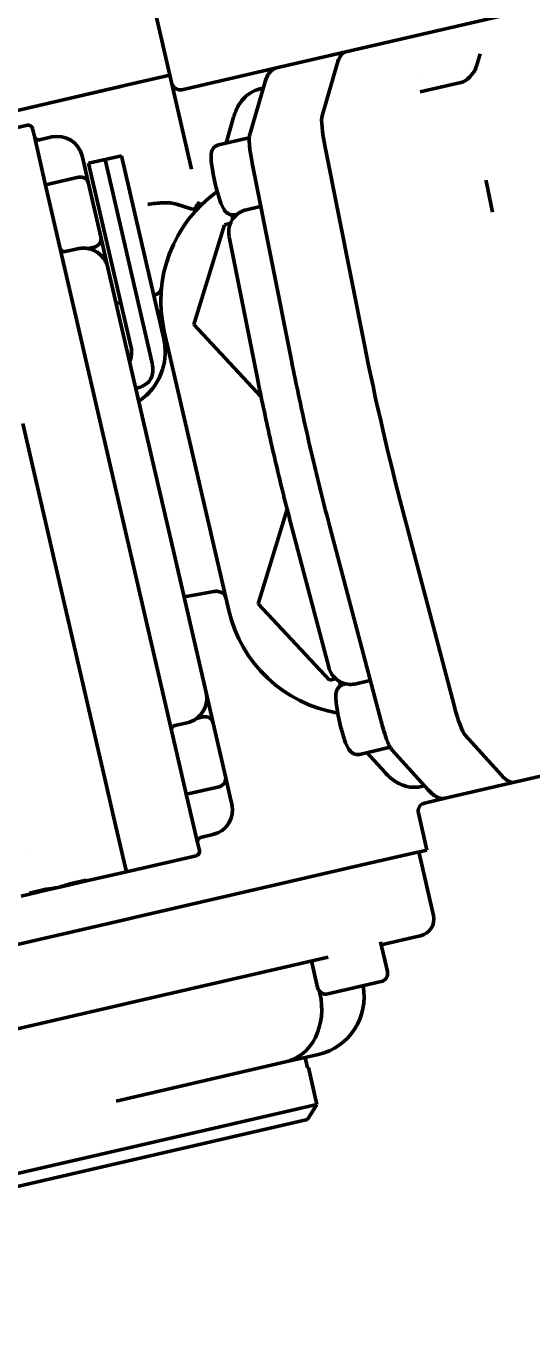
# Model space of a CAD drawing. Header units: inches. Extents: x 11 to 1621, y 11 to 1332.
# Drawn here: x 1261.83 to 1264.19, y 299.28 to 305.45 of the extents above; entities that cross this region are included whole.
import ezdxf

# ---------------------------------------------------------------- set-up
doc = ezdxf.new("R2010")
doc.units = ezdxf.units.IN
doc.header["$LTSCALE"] = 48
doc.header["$MEASUREMENT"] = 0
doc.layers.add('Dimension (ANSI)', color=7, linetype='Continuous', lineweight=25)
doc.layers.add('Visible (ANSI)', color=7, linetype='Continuous', lineweight=50)
doc.styles.add('Dimension Text', font='tahoma.ttf')
doc.dimstyles.new('ELC FT', dxfattribs={"dimscale": 48, "dimtxt": 0.12, "dimasz": 0.098425, "dimexe": 0.05, "dimexo": 0.1, "dimgap": 0.031496, "dimtad": 1, "dimdec": 5, "dimzin": 3, "dimdsep": 46, "dimlunit": 4, "dimtxsty": 'Dimension Text', "dimcen": 0.09, "dimdle": 0.5, "dimclrd": 5, "dimclre": 5, "dimclrt": 256, "dimadec": 1, "dimazin": 3, "dimtfac": 0.833333, "dimtofl": 0, "dimtmove": 0, "dimatfit": 3, "dimfxl": 0, "dimfrac": 2, "dimtolj": 1, "dimtzin": 0, "dimlwd": 25, "dimlwe": 25, "dimarcsym": 0})

# ---------------------------------------------------------------- blocks, each defined once
blk = doc.blocks.new('*D39')
at = {"layer": 'Defpoints', "color": 0, "linetype": 'Continuous', "transparency": 16777216}
for p in [(1445.072, 324.1902), (1247.197, 313.6302), (1445.072, 253.6927)]:
    blk.add_point(p, dxfattribs=at)
at = {"layer": 'Dimension (ANSI)', "color": 5, "linetype": 'Continuous', "lineweight": 25, "transparency": 16777216}
for p, q in [((1445.072, 319.3902), (1445.072, 251.2927)), ((1247.197, 308.8302), (1247.197, 251.2927)), ((1251.9214, 253.6927), (1440.3476, 253.6927))]:
    blk.add_line(p, q, dxfattribs=at)
at = {"layer": 'Dimension (ANSI)', "color": 5, "linetype": 'Continuous', "transparency": 16777216}
for points in [[(1251.9214, 254.4801), (1251.9214, 252.9053), (1247.197, 253.6927)], [(1440.3476, 254.4801), (1440.3476, 252.9053), (1445.072, 253.6927)]]:
    blk.add_solid(points, dxfattribs=at)
at = {"layer": 'Dimension (ANSI)', "linetype": 'Continuous', "lineweight": 25, "transparency": 16777216, "insert": (1346.1345, 258.8408), "char_height": 5.76, "attachment_point": 5, "style": 'Dimension Text'}
blk.add_mtext('\\A1;16\'-5 7/8"', dxfattribs=at)

msp = doc.modelspace()

# ---------------------------------------------------------------- linework, layer by layer
at = {"layer": 'Visible (ANSI)'}
for p, q in [((1262.500831, 305.218205), (1262.394555, 305.678538)), ((1264.438442, 305.584727), (1263.321531, 305.326868)), ((1263.321531, 305.326868), (1262.998252, 305.252233)), ((1263.948639, 305.317687), (1263.932023, 305.260433)), ((1262.556904, 305.15034), (1262.998252, 305.252233)), ((1263.281164, 305.270367), (1263.21099, 305.028561)), ((1263.21099, 305.028561), (1263.281164, 305.270367)), ((1262.309026, 305.173924), (1260.206375, 304.688489)), ((1262.270665, 305.165067), (1260.206375, 304.688489)), ((1262.500831, 305.218205), (1262.309026, 305.173924)), ((1262.602141, 304.779381), (1262.500831, 305.218205)), ((1262.943862, 305.182673), (1262.873688, 304.940866)), ((1262.936456, 305.157155), (1262.920882, 305.153559)), ((1263.669611, 305.139743), (1263.859775, 305.183646)), ((1263.671695, 305.205681), (1263.671694, 305.205681)), ((1261.509183, 304.908454), (1261.835251, 304.983733)), ((1262.79819, 305.021242), (1262.763046, 304.900141)), ((1261.85886, 304.968981), (1261.869085, 304.92469)), ((1261.918535, 304.710501), (1261.869085, 304.92469)), ((1261.891325, 304.915867), (1261.948867, 304.929152)), ((1262.8713, 304.925134), (1262.727741, 304.891991)), ((1263.225351, 304.881126), (1263.408978, 303.958202)), ((1263.408978, 303.958202), (1263.225351, 304.881126)), ((1262.090519, 304.840638), (1262.099698, 304.800877)), ((1262.120364, 304.711361), (1262.099698, 304.800877)), ((1262.120787, 304.806243), (1262.197509, 304.823956)), ((1262.120787, 304.806243), (1262.318283, 303.950793)), ((1262.274231, 304.841669), (1262.197509, 304.823956)), ((1262.417146, 303.872603), (1262.197509, 304.823956)), ((1262.471727, 303.986218), (1262.274231, 304.841669)), ((1262.886211, 304.798848), (1263.069838, 303.875924)), ((1261.919703, 304.70544), (1262.073147, 304.740866)), ((1261.918535, 304.710501), (1261.948273, 304.581692)), ((1262.120364, 304.711361), (1262.177931, 304.462014)), ((1263.98548, 304.684731), (1264.006825, 304.577449)), ((1262.600016, 304.594046), (1262.531683, 304.614937)), ((1262.9158, 304.602061), (1262.858751, 304.58889)), ((1262.159856, 303.665222), (1261.948273, 304.581692)), ((1262.816119, 304.568946), (1262.80302, 304.565922)), ((1262.754868, 304.519248), (1262.611985, 304.0519)), ((1262.783108, 304.525768), (1262.754868, 304.519248)), ((1262.790134, 304.52739), (1262.790122, 304.527387)), ((1262.793979, 304.532824), (1262.793978, 304.532845)), ((1262.211142, 304.318161), (1262.177931, 304.462014)), ((1262.77742, 304.46305), (1262.909233, 303.800546)), ((1262.06949, 304.406675), (1262.011948, 304.39339)), ((1262.117697, 304.407703), (1262.148426, 304.414797)), ((1262.360731, 303.670218), (1262.211142, 304.318161)), ((1262.431244, 304.191998), (1262.424574, 304.190458)), ((1262.27113, 304.155033), (1262.249933, 304.150139)), ((1262.463879, 304.077735), (1262.463877, 304.077735)), ((1262.611985, 304.0519), (1262.926726, 303.714381)), ((1262.474385, 304.020133), (1262.775501, 302.715858)), ((1262.341367, 303.754094), (1262.343384, 303.754559)), ((1262.159856, 303.665222), (1262.337221, 302.896969)), ((1262.360731, 303.670218), (1262.519957, 302.980537)), ((1261.99298, 302.812897), (1261.813599, 303.58988)), ((1261.99298, 302.812897), (1261.813599, 303.58988)), ((1263.04803, 303.188959), (1262.9131, 302.747625)), ((1263.588359, 303.181219), (1263.8279, 302.271204)), ((1263.8279, 302.271204), (1263.588359, 303.181219)), ((1263.070079, 303.103846), (1263.242025, 302.450625)), ((1263.247473, 303.106501), (1263.487014, 302.196486)), ((1262.669546, 302.332594), (1262.519957, 302.980537)), ((1262.548805, 301.980499), (1262.337221, 302.896969)), ((1262.204564, 301.896427), (1261.99298, 302.812897)), ((1261.99298, 302.812897), (1262.204564, 301.896427)), ((1262.9131, 302.747625), (1263.246394, 302.390211)), ((1263.246394, 302.390211), (1263.274635, 302.396731)), ((1263.370293, 302.373157), (1263.427342, 302.386328)), ((1262.702757, 302.18874), (1262.669546, 302.332594)), ((1263.323233, 302.372394), (1263.310134, 302.36937)), ((1262.624811, 302.21115), (1262.65554, 302.218245)), ((1262.523491, 302.177657), (1262.581032, 302.190942)), ((1262.702757, 302.18874), (1262.760324, 301.939393)), ((1263.528972, 302.076444), (1263.385413, 302.043301)), ((1263.879623, 302.132395), (1264.048696, 301.945823)), ((1264.048696, 301.945823), (1263.879623, 302.132395)), ((1263.420718, 302.051452), (1263.505392, 301.958013)), ((1263.538015, 302.063351), (1263.707088, 301.876779)), ((1262.548805, 301.980499), (1262.578543, 301.85169)), ((1262.237606, 301.753306), (1262.204564, 301.896427)), ((1262.237606, 301.753306), (1262.204564, 301.896427)), ((1262.577375, 301.856751), (1262.730819, 301.892176)), ((1262.78099, 301.849878), (1262.760324, 301.939393)), ((1263.689245, 301.896468), (1263.673671, 301.892872)), ((1264.109745, 301.912736), (1263.786466, 301.838102)), ((1264.258932, 301.947179), (1264.109745, 301.912736)), ((1262.627993, 301.637501), (1262.578543, 301.85169)), ((1262.78099, 301.849878), (1262.79017, 301.810117)), ((1263.689958, 301.815821), (1263.786466, 301.838102)), ((1263.660766, 301.769118), (1263.700717, 301.596074)), ((1263.689956, 301.815819), (1263.689958, 301.81582)), ((1262.287055, 301.539117), (1262.237606, 301.753306)), ((1262.237606, 301.753306), (1262.287055, 301.539117)), ((1262.644114, 301.65518), (1262.701655, 301.668465)), ((1261.831241, 301.588731), (1261.831242, 301.588731)), ((1262.627993, 301.637501), (1262.638218, 301.59321)), ((1263.424454, 301.532293), (1263.650724, 301.584532)), ((1263.652451, 301.584931), (1263.650724, 301.584532)), ((1263.656923, 301.585963), (1263.652451, 301.584931)), ((1263.656923, 301.585963), (1263.659491, 301.586556)), ((1263.700717, 301.596074), (1263.659491, 301.586556)), ((1263.730992, 301.289919), (1263.662356, 301.587217)), ((1262.297397, 301.494323), (1262.287055, 301.539117)), ((1262.287055, 301.539117), (1262.297397, 301.494323)), ((1262.297397, 301.494323), (1262.623466, 301.569602)), ((1263.424454, 301.532293), (1263.283415, 301.499732)), ((1263.283415, 301.499732), (1263.424454, 301.532293)), ((1262.111193, 301.451334), (1262.297397, 301.494323)), ((1263.283415, 301.499732), (1262.353166, 301.284967)), ((1261.844202, 301.394394), (1261.921893, 301.41233)), ((1261.845232, 301.389932), (1261.922923, 301.407869)), ((1261.921893, 301.41233), (1261.922923, 301.407869)), ((1261.922923, 301.407869), (1261.978328, 301.42066)), ((1261.978179, 301.421306), (1261.978328, 301.42066)), ((1261.978328, 301.42066), (1262.033503, 301.433398)), ((1262.032473, 301.437859), (1262.110163, 301.455796)), ((1262.033503, 301.433398), (1262.032473, 301.437859)), ((1262.033503, 301.433398), (1262.111193, 301.451334)), ((1262.110163, 301.455796), (1262.111193, 301.451334)), ((1261.806579, 301.381009), (1261.845232, 301.389932)), ((1261.844202, 301.394394), (1261.845232, 301.389932)), ((1261.556908, 301.101136), (1262.315311, 301.276227)), ((1262.327616, 301.279068), (1262.315311, 301.276227)), ((1262.327616, 301.279068), (1262.345999, 301.283312)), ((1262.345999, 301.283312), (1262.353166, 301.284967)), ((1263.484371, 301.166295), (1263.51625, 301.028212)), ((1263.668723, 301.194732), (1263.487467, 301.152885)), ((1263.668723, 301.194732), (1263.671983, 301.195484)), ((1263.239421, 301.09562), (1262.421382, 300.90676)), ((1263.161398, 301.077607), (1263.190181, 300.952933)), ((1263.486745, 300.980995), (1263.237398, 300.923429)), ((1261.623536, 300.722563), (1262.421382, 300.90676)), ((1263.201078, 300.925145), (1263.19849, 300.936356)), ((1263.040782, 300.605298), (1262.382805, 300.453392)), ((1263.193987, 300.640668), (1263.040782, 300.605298)), ((1263.143445, 300.578492), (1263.132375, 300.626444)), ((1263.143445, 300.578492), (1263.147516, 300.579432)), ((1263.18737, 300.406808), (1263.147516, 300.579432)), ((1262.249347, 300.422581), (1262.382805, 300.453392)), ((1260.924069, 299.884284), (1263.18737, 300.406808)), ((1263.143113, 300.335982), (1263.18737, 300.406808)), ((1260.994895, 299.840027), (1263.143113, 300.335982))]:
    msp.add_line(p, q, dxfattribs=at)
for centre, radius, start, end in [((1262.548048, 305.188701), 0.03937, 193.0013642, 283), ((1261.839679, 304.964552), 0.019685, 13, 103), ((1261.886897, 304.935048), 0.019685, 193, 283), ((1261.975436, 304.814069), 0.11811, 13, 103), ((1262.082003, 304.702505), 0.03937, 13.000202, 103), ((1263.088162, 304.161834), 0.629921, 125.5970027, 193), ((1262.611526, 304.631696), 0.03937, 253, 315.4100354), ((1262.13957, 304.453158), 0.03937, 283, 12.999798), ((1262.00752, 304.412571), 0.019685, 193, 283), ((1262.422387, 304.230359), 0.03937, 283, 354.1234964), ((1262.2032, 303.924224), 0.275591, 342.627757, 13), ((1262.2032, 303.924224), 0.11811, 348.7048111, 13), ((1262.2032, 303.924224), 0.275591, 303.4647686, 313.372243), ((1263.389277, 302.857559), 0.629921, 193, 260.4029973), ((1262.664396, 302.179884), 0.03937, 13.000202, 103), ((1262.527919, 302.158477), 0.019685, 103, 193), ((1262.721963, 301.930537), 0.03937, 283, 12.999798), ((1262.675086, 301.783548), 0.11811, 283, 13), ((1262.648542, 301.636), 0.019685, 103, 192.9988844), ((1262.619037, 301.588782), 0.019685, 283, 13), ((1263.65427, 301.272207), 0.07874, 283, 13), ((1263.477889, 301.019356), 0.03937, 283.000202, 13), ((1263.228542, 300.96179), 0.03937, 193, 282.999798), ((1263.131993, 300.909195), 0.275591, 283, 10.9532869)]:
    msp.add_arc(centre, radius, start, end, dxfattribs=at)
for centre, major_axis, ratio, start_param, end_param in [((1263.715638, 303.619802), (-0.394107, 1.707066), 0.13052619, 0, 0.22959015), ((1263.715638, 303.619802), (-0.394107, 1.707066), 0.13052619, 0, 0.22959015), ((1263.969833, 305.24946), (-0.03781, 0.010973), 0.9654291, 0, 0.00003406), ((1263.259808, 304.843104), (-0.044282, 0.191805), 0.13052619, 0.22959015, 1.34120617), ((1263.259808, 304.843104), (-0.044282, 0.191805), 0.13052619, 0.22959015, 1.34120617), ((1263.715638, 303.619802), (-0.394107, 1.707066), 0.13052619, 1.34120617, 1.80038648), ((1263.715638, 303.619802), (0.394107, -1.707066), 0.13052619, 4.48279883, 4.94197913), ((1262.716894, 302.761468), (0.042976, 0.018981), 0.91468713, 6.11020883, 6.47348321), ((1263.842201, 302.320483), (0.044282, -0.191805), 0.13052619, 4.94197913, 6.05359515), ((1263.842201, 302.320483), (0.044282, -0.191805), 0.13052619, 4.94197913, 6.05359515), ((1263.715638, 303.619802), (0.394107, -1.707066), 0.13052619, 6.05359515, 6.28318531), ((1263.715638, 303.619802), (0.394107, -1.707066), 0.13052619, 6.05359515, 6.28318531), ((1261.411674, 304.030261), (0.600661, -2.601749), 0.58715438, 6.22462154, 6.26092198), ((1261.345516, 304.007161), (0.598946, -2.594319), 0.5855501, 0.02229529, 0.05864763), ((1262.978787, 300.873825), (0.061994, -0.268527), 0.82781551, 0, 1.57079633)]:
    msp.add_ellipse(centre, major_axis=major_axis, ratio=ratio, start_param=start_param, end_param=end_param, dxfattribs=at)
for points, knots in [([(1262.998252, 305.252233), (1262.992631, 305.250935), (1262.987265, 305.248626), (1262.977599, 305.242494), (1262.973289, 305.238698), (1262.965595, 305.230091), (1262.962197, 305.225276), (1262.95604, 305.214729), (1262.95328, 305.208991), (1262.948234, 305.19656), (1262.945949, 305.189866), (1262.943862, 305.182673)], [3.141592654, 3.141592654, 3.141592654, 3.141592654, 3.187510684, 3.187510684, 3.233428715, 3.233428715, 3.279346746, 3.279346746, 3.325264776, 3.325264776, 3.371182807, 3.371182807, 3.371182807, 3.371182807]), ([(1263.859775, 305.183646), (1263.86026, 305.183758), (1263.86077, 305.183886), (1263.861777, 305.184158), (1263.862284, 305.184306), (1263.86337, 305.184641), (1263.863947, 305.184832), (1263.865316, 305.185307), (1263.866078, 305.185594), (1263.868034, 305.18637), (1263.869145, 305.186856), (1263.872242, 305.188289), (1263.874021, 305.189225), (1263.879314, 305.192196), (1263.882304, 305.194189), (1263.891713, 305.200973), (1263.896775, 305.205631), (1263.912932, 305.222149), (1263.92008, 305.233279), (1263.928312, 305.24964), (1263.93057, 305.255425), (1263.932023, 305.260432)], [0, 0, 0, 0, 0.003924668, 0.003924668, 0.007963289, 0.007963289, 0.013027731, 0.013027731, 0.02071461, 0.02071461, 0.034123835, 0.034123835, 0.060868624, 0.060868624, 0.120497131, 0.120497131, 0.266921424, 0.266921424, 0.652762044, 0.652762044, 0.881685583, 0.881685583, 0.881685583, 0.881685583]), ([(1262.920882, 305.153559), (1262.90436, 305.149745), (1262.888671, 305.142892), (1262.86226, 305.126135), (1262.85147, 305.116395), (1262.833993, 305.096844), (1262.827212, 305.087003), (1262.815997, 305.067792), (1262.811555, 305.058384), (1262.803995, 305.039762), (1262.800887, 305.030536), (1262.79819, 305.021242)], [3.141592654, 3.141592654, 3.141592654, 3.141592654, 3.187510684, 3.187510684, 3.233428715, 3.233428715, 3.279346746, 3.279346746, 3.325264776, 3.325264776, 3.371182807, 3.371182807, 3.371182807, 3.371182807]), ([(1262.873688, 304.940866), (1262.871953, 304.934888), (1262.87141, 304.929061), (1262.870918, 304.915333), (1262.871115, 304.907557), (1262.872256, 304.890032), (1262.873207, 304.880301), (1262.875812, 304.85922), (1262.877467, 304.847874), (1262.881399, 304.824058), (1262.883676, 304.81159), (1262.886211, 304.798848)], [3.37118281, 3.37118281, 3.37118281, 3.37118281, 3.59350601, 3.59350601, 3.81582921, 3.81582921, 4.03815242, 4.03815242, 4.26047562, 4.26047562, 4.48279883, 4.48279883, 4.48279883, 4.48279883]), ([(1262.80302, 304.565922), (1262.798372, 304.564849), (1262.793564, 304.564635), (1262.784553, 304.565585), (1262.780474, 304.566821), (1262.77291, 304.570028), (1262.769794, 304.572079), (1262.763728, 304.576735), (1262.76135, 304.57926), (1262.75529, 304.586374), (1262.752776, 304.590548), (1262.746145, 304.602541), (1262.74255, 304.610804), (1262.734299, 304.632198), (1262.729742, 304.645876), (1262.721341, 304.674155), (1262.717493, 304.688432), (1262.710416, 304.717303), (1262.707179, 304.731872), (1262.701535, 304.760246), (1262.699133, 304.774035), (1262.695353, 304.800017), (1262.69401, 304.812087), (1262.692593, 304.835604), (1262.691804, 304.845026), (1262.696184, 304.861896), (1262.697237, 304.865255), (1262.701337, 304.873348), (1262.704375, 304.878285), (1262.713772, 304.886217), (1262.718519, 304.889116), (1262.725198, 304.891339), (1262.726463, 304.891696), (1262.727741, 304.891991)], [0, 0, 0, 0, 0.04496292, 0.04496292, 0.09445953, 0.09445953, 0.15706397, 0.15706397, 0.24638153, 0.24638153, 0.42867802, 0.42867802, 0.74283728, 0.74283728, 1.12758082, 1.12758082, 1.46775559, 1.46775559, 1.80070812, 1.80070812, 2.13506021, 2.13506021, 2.48187562, 2.48187562, 2.8964631, 2.8964631, 2.98654821, 2.98654821, 3.07471311, 3.07471311, 3.12922665, 3.12922665, 3.14159265, 3.14159265, 3.14159265, 3.14159265]), ([(1262.397721, 304.614724), (1262.420221, 304.617468), (1262.444528, 304.620494), (1262.490856, 304.622165), (1262.512887, 304.620684), (1262.531683, 304.614937)], [0, 0, 0, 0, 0.172720482, 0.172720482, 0.345440965, 0.345440965, 0.345440965, 0.345440965]), ([(1262.615149, 304.592493), (1262.619065, 304.597875), (1262.622935, 304.603258), (1262.630255, 304.613637), (1262.633116, 304.617782), (1262.635828, 304.621754), (1262.636647, 304.622964), (1262.637465, 304.624179), (1262.6375, 304.624229)], [-0.0913896256, -0.0913896256, -0.0913896256, -0.0913896256, -0.0437291131, -0.0437291131, 0, 0, 0.0003030606, 0.0005998028, 0.0005998028, 0.0005998028, 0.0005998028]), ([(1262.9158, 304.602061), (1262.917846, 304.602533), (1262.919793, 304.603362), (1262.922594, 304.605069), (1262.923609, 304.605868), (1262.924451, 304.606654)], [3.1415926536, 3.1415926536, 3.1415926536, 3.1415926536, 3.1848344641, 3.1848344641, 3.2168715009, 3.2168715009, 3.2168715009, 3.2168715009]), ([(1262.776967, 304.465507), (1262.774492, 304.479597), (1262.774616, 304.494213), (1262.780797, 304.522539), (1262.787026, 304.536695), (1262.804134, 304.559339), (1262.814385, 304.568723), (1262.836035, 304.581703), (1262.8472, 304.586223), (1262.858751, 304.58889)], [0.006686894, 0.006686894, 0.006686894, 0.006686894, 0.137090393, 0.137090393, 0.268477273, 0.268477273, 0.378731685, 0.378731685, 0.469597905, 0.469597905, 0.469597905, 0.469597905]), ([(1262.793105, 304.544494), (1262.792721, 304.54892), (1262.792257, 304.553664), (1262.791489, 304.560723), (1262.791254, 304.562811), (1262.791005, 304.564941)], [0.745400599, 0.745400599, 0.745400599, 0.745400599, 0.83088237, 0.83088237, 0.865680359, 0.865680359, 0.865680359, 0.865680359]), ([(1262.06949, 304.406675), (1262.076633, 304.408324), (1262.083975, 304.409309), (1262.091389, 304.409602), (1262.095096, 304.409749), (1262.098821, 304.409722), (1262.102548, 304.409519), (1262.106275, 304.409315), (1262.109921, 304.408948), (1262.113717, 304.408374), (1262.114328, 304.408282), (1262.11494, 304.408184), (1262.115553, 304.408082), (1262.122543, 304.406912), (1262.129579, 304.40508), (1262.136523, 304.402546), (1262.143604, 304.399963), (1262.150591, 304.396652), (1262.157308, 304.392579), (1262.157756, 304.392308), (1262.158266, 304.391993), (1262.158648, 304.391755), (1262.164756, 304.387938), (1262.170877, 304.383326), (1262.176748, 304.377833), (1262.182207, 304.372725), (1262.187453, 304.366854), (1262.192214, 304.360179), (1262.192413, 304.3599), (1262.192611, 304.35962), (1262.192808, 304.359339), (1262.192887, 304.359226), (1262.192966, 304.359112), (1262.193045, 304.358998), (1262.193124, 304.358885), (1262.193238, 304.35872), (1262.193282, 304.358656), (1262.196103, 304.354566), (1262.199389, 304.349269), (1262.202591, 304.342574), (1262.205794, 304.335879), (1262.208921, 304.327779), (1262.211142, 304.318161)], [0, 0, 0, 0, 0.125, 0.125, 0.125, 0.1875, 0.1875, 0.1875, 0.25, 0.25, 0.25, 0.2600687, 0.2600687, 0.2600687, 0.375, 0.375, 0.375, 0.4921875, 0.4921875, 0.4921875, 0.5, 0.5, 0.5, 0.625, 0.625, 0.625, 0.74124457, 0.74124457, 0.74124457, 0.74609375, 0.74609375, 0.74609375, 0.74804688, 0.74804688, 0.74804688, 0.75, 0.75, 0.75, 0.875, 0.875, 0.875, 1, 1, 1, 1]), ([(1262.319022, 303.90109), (1262.317656, 303.894246), (1262.315671, 303.887468), (1262.312858, 303.880344), (1262.312656, 303.879843), (1262.312451, 303.879343)], [-0.2192874122, -0.2192874122, -0.2192874122, -0.2192874122, -0.1646279913, -0.1646279913, -0.160482277, -0.160482277, -0.160482277, -0.160482277]), ([(1262.419635, 303.860875), (1262.419256, 303.862836), (1262.418858, 303.864795), (1262.418028, 303.868704), (1262.417595, 303.870656), (1262.417146, 303.872603)], [-0.0304557855, -0.0304557855, -0.0304557855, -0.0304557855, -0.0152278774, -0.0152278774, 0, 0, 0, 0]), ([(1263.069838, 303.875924), (1263.079935, 303.825174), (1263.090459, 303.773956), (1263.112272, 303.671011), (1263.12356, 303.619285), (1263.146808, 303.515758), (1263.158767, 303.463958), (1263.183256, 303.360717), (1263.195785, 303.309277), (1263.221307, 303.207189), (1263.234301, 303.156541), (1263.247473, 303.106501)], [4.482798827, 4.482798827, 4.482798827, 4.482798827, 4.574634888, 4.574634888, 4.66647095, 4.66647095, 4.758307011, 4.758307011, 4.850143072, 4.850143072, 4.941979134, 4.941979134, 4.941979134, 4.941979134]), ([(1262.419635, 303.860875), (1262.421978, 303.848768), (1262.422213, 303.836046), (1262.418096, 303.813872), (1262.414549, 303.804317), (1262.403719, 303.786947), (1262.396702, 303.779559), (1262.37856, 303.766076), (1262.366975, 303.760678), (1262.355017, 303.757463)], [0, 0, 0, 0, 0.093988099, 0.093988099, 0.171664013, 0.171664013, 0.249329006, 0.249329006, 0.34371396, 0.34371396, 0.34371396, 0.34371396]), ([(1262.392458, 303.723895), (1262.409138, 303.739653), (1262.42425, 303.757918), (1262.449573, 303.798441), (1262.459367, 303.820034), (1262.466219, 303.841938)], [0, 0, 0, 0, 0.182151197, 0.182151197, 0.364333505, 0.364333505, 0.364333505, 0.364333505]), ([(1262.343384, 303.754559), (1262.345331, 303.755009), (1262.347275, 303.755475), (1262.351152, 303.756443), (1262.353087, 303.756944), (1262.355017, 303.757463)], [-0.0304567069, -0.0304567069, -0.0304567069, -0.0304567069, -0.0152288688, -0.0152288688, -0.000001, -0.000001, -0.000001, -0.000001]), ([(1262.909233, 303.800546), (1262.91838, 303.754572), (1262.927911, 303.708186), (1262.947663, 303.61497), (1262.957883, 303.568139), (1262.97893, 303.474416), (1262.989756, 303.427523), (1263.011925, 303.334058), (1263.023268, 303.287487), (1263.046379, 303.195046), (1263.058147, 303.149177), (1263.070079, 303.103846)], [4.482798827, 4.482798827, 4.482798827, 4.482798827, 4.574634888, 4.574634888, 4.66647095, 4.66647095, 4.758307011, 4.758307011, 4.850143072, 4.850143072, 4.941979134, 4.941979134, 4.941979134, 4.941979134]), ([(1262.70524, 302.803814), (1262.706735, 302.804098), (1262.708248, 302.804402), (1262.71062, 302.804902), (1262.711472, 302.805087), (1262.712701, 302.80536), (1262.713077, 302.805444), (1262.71375, 302.805597), (1262.714048, 302.805665), (1262.714345, 302.805734)], [0.000001, 0.000001, 0.000001, 0.000001, 0.0119368303, 0.0119368303, 0.0186069898, 0.0186069898, 0.0215417778, 0.0215417778, 0.0238697102, 0.0238697102, 0.0238697102, 0.0238697102]), ([(1262.714345, 302.805734), (1262.715896, 302.806092), (1262.717475, 302.806226), (1262.721485, 302.806123), (1262.723931, 302.805648), (1262.72939, 302.804263), (1262.733118, 302.803027), (1262.736979, 302.801662)], [0, 0, 0, 0, 0.0121248033, 0.0121248033, 0.0307964597, 0.0307964597, 0.0565628272, 0.0565628272, 0.0565628272, 0.0565628272]), ([(1263.370293, 302.373157), (1263.36002, 302.370785), (1263.349391, 302.369859), (1263.328829, 302.370907), (1263.31866, 302.372955), (1263.299262, 302.379784), (1263.289938, 302.384816), (1263.272542, 302.397775), (1263.264624, 302.406105), (1263.250848, 302.425885), (1263.245449, 302.437834), (1263.242111, 302.450322)], [0, 0, 0, 0, 0.080817734, 0.080817734, 0.163113143, 0.163113143, 0.251891199, 0.251891199, 0.352744392, 0.352744392, 0.470591431, 0.470591431, 0.470591431, 0.470591431]), ([(1263.437131, 302.385992), (1263.437121, 302.385995), (1263.437112, 302.385998), (1263.435228, 302.386571), (1263.432849, 302.386949), (1263.429308, 302.386699), (1263.428316, 302.386553), (1263.427342, 302.386328)], [6.2079064599, 6.2079064599, 6.2079064599, 6.2079064599, 6.2081839268, 6.2081839268, 6.2625992879, 6.2625992879, 6.2831853071, 6.2831853071, 6.2831853071, 6.2831853071]), ([(1262.581032, 302.190942), (1262.596099, 302.19442), (1262.610463, 302.200891), (1262.635637, 302.218847), (1262.646433, 302.230325), (1262.662819, 302.256547), (1262.668402, 302.271282), (1262.673505, 302.30178), (1262.673025, 302.317527), (1262.669546, 302.332594)], [0, 0, 0, 0, 0.25, 0.25, 0.5, 0.5, 0.75, 0.75, 0.99999997, 0.99999997, 0.99999997, 0.99999997]), ([(1263.385413, 302.043301), (1263.380764, 302.042228), (1263.375957, 302.042014), (1263.366946, 302.042964), (1263.362867, 302.0442), (1263.355303, 302.047407), (1263.352187, 302.049458), (1263.346121, 302.054114), (1263.343743, 302.056639), (1263.337683, 302.063753), (1263.335169, 302.067927), (1263.328538, 302.07992), (1263.324943, 302.088183), (1263.316692, 302.109576), (1263.312135, 302.123255), (1263.303734, 302.151534), (1263.299886, 302.165811), (1263.292809, 302.194682), (1263.289572, 302.209251), (1263.283928, 302.237625), (1263.281526, 302.251414), (1263.277746, 302.277396), (1263.276403, 302.289466), (1263.274986, 302.312983), (1263.274197, 302.322405), (1263.278577, 302.339275), (1263.27963, 302.342634), (1263.28373, 302.350727), (1263.286768, 302.355664), (1263.296165, 302.363596), (1263.300912, 302.366495), (1263.307591, 302.368718), (1263.308856, 302.369075), (1263.310134, 302.36937)], [6.28318531, 6.28318531, 6.28318531, 6.28318531, 6.32814823, 6.32814823, 6.37764484, 6.37764484, 6.44024927, 6.44024927, 6.52956683, 6.52956683, 6.71186332, 6.71186332, 7.02602259, 7.02602259, 7.41076613, 7.41076613, 7.75094089, 7.75094089, 8.08389343, 8.08389343, 8.41824552, 8.41824552, 8.76506093, 8.76506093, 9.17964841, 9.17964841, 9.26973352, 9.26973352, 9.35789842, 9.35789842, 9.41241195, 9.41241195, 9.42477796, 9.42477796, 9.42477796, 9.42477796]), ([(1263.487014, 302.196486), (1263.490321, 302.183922), (1263.49374, 302.171718), (1263.500646, 302.148588), (1263.504133, 302.137665), (1263.511033, 302.117575), (1263.514443, 302.108413), (1263.5211, 302.092161), (1263.524332, 302.085085), (1263.530792, 302.072963), (1263.533835, 302.067963), (1263.538015, 302.063351)], [4.94197913, 4.94197913, 4.94197913, 4.94197913, 5.16430234, 5.16430234, 5.38662554, 5.38662554, 5.60894875, 5.60894875, 5.83127195, 5.83127195, 6.05359515, 6.05359515, 6.05359515, 6.05359515]), ([(1263.505392, 301.958013), (1263.511891, 301.950842), (1263.518728, 301.943913), (1263.533686, 301.930489), (1263.541803, 301.923981), (1263.560305, 301.91163), (1263.570714, 301.905758), (1263.594992, 301.895847), (1263.60896, 301.891823), (1263.640044, 301.888339), (1263.657149, 301.889058), (1263.673671, 301.892872)], [6.053595154, 6.053595154, 6.053595154, 6.053595154, 6.099513185, 6.099513185, 6.145431215, 6.145431215, 6.191349246, 6.191349246, 6.237267277, 6.237267277, 6.283185307, 6.283185307, 6.283185307, 6.283185307]), ([(1263.707088, 301.876779), (1263.712117, 301.871228), (1263.717105, 301.866213), (1263.727089, 301.857253), (1263.732085, 301.853305), (1263.742243, 301.846524), (1263.747408, 301.843687), (1263.758096, 301.839324), (1263.763635, 301.837801), (1263.77501, 301.836526), (1263.780845, 301.836804), (1263.786466, 301.838102)], [6.053595154, 6.053595154, 6.053595154, 6.053595154, 6.099513185, 6.099513185, 6.145431215, 6.145431215, 6.191349246, 6.191349246, 6.237267277, 6.237267277, 6.283185307, 6.283185307, 6.283185307, 6.283185307]), ([(1263.689956, 301.815819), (1263.68665, 301.815055), (1263.682972, 301.813712), (1263.675945, 301.809708), (1263.672531, 301.806991), (1263.66661, 301.800346), (1263.664114, 301.796268), (1263.660766, 301.787696), (1263.659897, 301.783092), (1263.6597, 301.775313), (1263.660107, 301.771973), (1263.660766, 301.76912)], [0, 0, 0, 0, 0.03628421, 0.03628421, 0.073156211, 0.073156211, 0.112609955, 0.112609955, 0.15244658, 0.15244658, 0.184982612, 0.184982612, 0.184982612, 0.184982612])]:
    msp.add_open_spline(points, degree=3, knots=knots, dxfattribs=at)
for points in [[(1263.98548, 304.684731), (1263.982685, 304.698781), (1263.979671, 304.712785), (1263.976447, 304.726731)], [(1262.777365, 304.463339), (1262.777384, 304.463241), (1262.777404, 304.463142), (1262.777423, 304.463044)], [(1262.70524, 302.803814), (1262.660879, 302.79539), (1262.613915, 302.787129), (1262.566412, 302.779319)], [(1263.241988, 302.450632), (1263.242014, 302.450533), (1263.24204, 302.450434), (1263.242066, 302.450335)], [(1263.298905, 302.364984), (1263.29645, 302.37198), (1263.294074, 302.378448), (1263.291829, 302.384282)]]:
    msp.add_open_spline(points, degree=3, dxfattribs=at)
msp.add_rational_spline([(1262.736979, 302.801661), (1262.737361, 302.801526), (1262.737729, 302.801389), (1262.739042, 302.800881), (1262.739898, 302.800506), (1262.742222, 302.799408), (1262.74345, 302.798712), (1262.745521, 302.797438), (1262.746363, 302.796857), (1262.747812, 302.795798), (1262.748419, 302.795318), (1262.750014, 302.793998), (1262.750786, 302.793275), (1262.752075, 302.79201), (1262.752585, 302.79147), (1262.753468, 302.790495), (1262.753839, 302.790062), (1262.754836, 302.78886), (1262.755345, 302.788186), (1262.75581, 302.787541)], [0.999999668752, 0.99999967151, 0.999999674301, 0.999999684742, 0.999999692527, 0.99999971584, 0.999999731283, 0.999999760393, 0.99999977408, 0.999999799224, 0.999999810695, 0.999999841898, 0.999999858424, 0.999999885414, 0.999999895927, 0.999999913217, 0.999999919991, 0.999999936852, 0.999999943537, 0.999999948647], degree=3, knots=[0.000000025, 0.000000025, 0.000000025, 0.000000025, 0.013472115, 0.013472115, 0.050010185, 0.050010185, 0.123086325, 0.123086325, 0.196162464, 0.196162464, 0.269238604, 0.269238604, 0.415390883, 0.415390883, 0.561543162, 0.561543162, 0.707695442, 0.707695442, 1, 1, 1, 1], dxfattribs=at)

# ---------------------------------------------------------------- dimensions: what is measured, and where the dimension line sits
at = {"layer": 'Dimension (ANSI)', "color": 5, "linetype": 'Continuous', "lineweight": 25, "true_color": 0x0000ff}
dim = msp.add_linear_dim(base=(1445.071979, 253.692735), p1=(1247.196979, 313.630235), p2=(1445.071979, 324.190163), angle=180, dimstyle='ELC FT', override={"dimgap": 0.031496, "dimdec": 5, "dimlfac": 1, "dimtol": 0, "dimlim": 0, "dimtp": 0, "dimtm": 0, "dimtdec": 2, "dimatfit": 1}, dxfattribs=at)
dim.commit()
dim.dimension.update_dxf_attribs({"geometry": '*D39', "text_midpoint": (1346.134479, 253.692735), "dimtype": 160})

doc.saveas('drawing.dxf')
